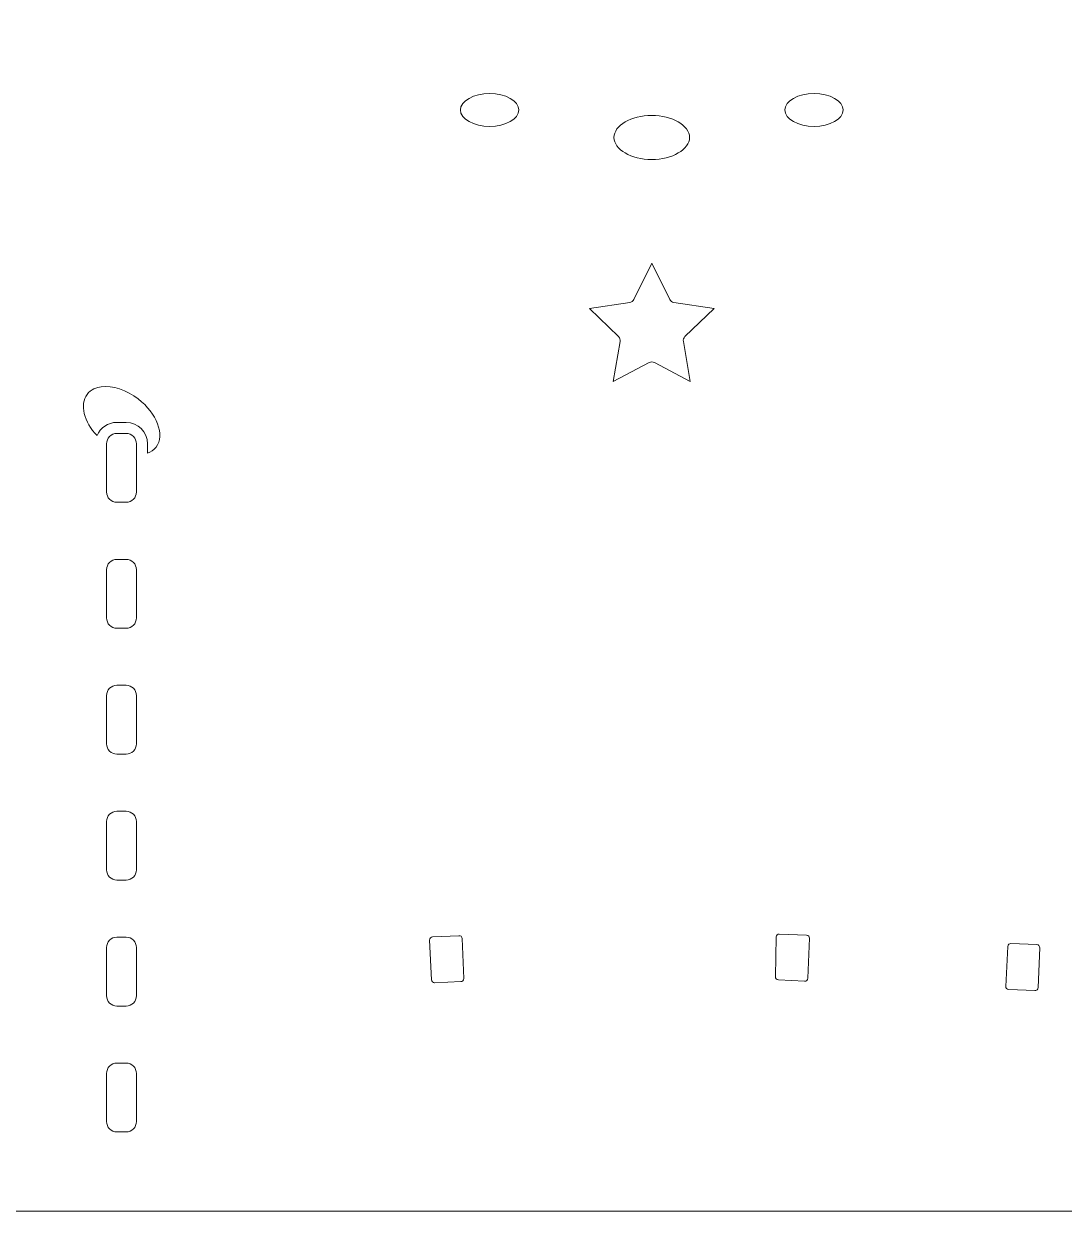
# Model space of a CAD drawing. Header units: inches. Extents: x -8.8 to 6.2, y -8.8 to 1.2.
# Drawn here: x 2.363 to 3.669, y -1.855 to -0.364 of the extents above; entities that cross this region are included whole.
import ezdxf

# ---------------------------------------------------------------- set-up
doc = ezdxf.new("R2010")
doc.units = ezdxf.units.IN
doc.header["$MEASUREMENT"] = 0
doc.layers.add('Layer 1', color=7, linetype='Continuous', lineweight=0)

msp = doc.modelspace()

# ---------------------------------------------------------------- linework, layer by layer
at = {"layer": 'Layer 1'}
for points, knots in [([(6.1595, -0.7438), (6.1595, -0.7438), (5.7747, -0.7438), (5.7747, -0.7438), (5.7712, -0.6646), (5.8859, -0.5999), (5.8872, -0.5992), (5.8898, -0.5977), (5.8912, -0.5946), (5.8907, -0.5917), (5.89, -0.5886), (5.8876, -0.5864), (5.8845, -0.5861), (5.8845, -0.5861), (5.8241, -0.5799), (5.8241, -0.5799), (5.8241, -0.5799), (5.8241, -0.4932), (5.8241, -0.4932), (5.8241, -0.4896), (5.8215, -0.4867), (5.818, -0.4863), (5.818, -0.4863), (4.745, -0.3607), (4.745, -0.3607), (4.745, -0.3607), (4.8359, -0.3064), (4.8359, -0.3064), (4.8382, -0.3052), (4.8394, -0.3028), (4.8394, -0.3004), (4.8394, -0.3004), (4.8394, -0.2461), (4.8394, -0.2461), (4.8394, -0.2422), (4.8362, -0.2392), (4.8325, -0.2392), (4.8325, -0.2392), (4.675, -0.2392), (4.675, -0.2392), (4.675, -0.2392), (4.6402, -0.1845), (4.6402, -0.1845), (4.639, -0.1825), (4.6368, -0.1813), (4.6344, -0.1813), (4.6344, -0.1813), (4.4979, -0.1813), (4.4979, -0.1813), (4.4979, -0.1813), (4.4979, -0.0018), (4.4979, -0.0018), (4.4979, 0.0019), (4.4948, 0.0051), (4.4909, 0.0051), (4.4909, 0.0051), (4.3658, 0.0051), (4.3658, 0.0051), (4.3658, 0.0051), (4.3658, 0.0557), (4.3658, 0.0557), (4.3658, 0.0594), (4.3627, 0.0626), (4.3588, 0.0626), (4.3588, 0.0626), (3.3154, 0.0626), (3.3154, 0.0626), (3.3154, 0.0626), (3.1848, 0.3505), (3.1848, 0.3505), (3.1848, 0.3505), (3.1848, 1.0962), (3.1848, 1.0962), (3.1848, 1.0962), (3.1709, 1.0962), (3.1709, 1.0962), (3.1709, 1.0962), (3.1709, 0.35), (3.1709, 0.35), (3.1709, 0.35), (3.0407, 0.0626), (3.0407, 0.0626), (3.0407, 0.0626), (1.9437, 0.0626), (1.9437, 0.0626), (1.9398, 0.0626), (1.9368, 0.0594), (1.9368, 0.0557), (1.9368, 0.0557), (1.9368, 0.0051), (1.9368, 0.0051), (1.9368, 0.0051), (1.8855, 0.0051), (1.8855, 0.0051), (1.8855, 0.0051), (1.8855, 0.3322), (1.8855, 0.3322), (1.8855, 0.336), (1.8825, 0.3392), (1.8786, 0.3392), (1.8786, 0.3392), (1.7718, 0.3392), (1.7718, 0.3392), (1.7718, 0.3392), (1.9029, 0.4235), (1.9029, 0.4235), (1.9029, 0.4235), (2.1552, 0.4235), (2.1552, 0.4235), (2.1591, 0.4235), (2.1622, 0.4265), (2.1622, 0.4304), (2.1622, 0.4304), (2.1622, 0.4742), (2.1622, 0.4742), (2.1622, 0.478), (2.1591, 0.4811), (2.1552, 0.4811), (2.1552, 0.4811), (1.7154, 0.4811), (1.7154, 0.4811), (1.7154, 0.4811), (1.7132, 0.5887), (1.7132, 0.5887), (1.7132, 0.5887), (1.9026, 0.7107), (1.9026, 0.7107), (1.9026, 0.7107), (2.1102, 0.7107), (2.1102, 0.7107), (2.114, 0.7107), (2.1172, 0.7139), (2.1172, 0.7176), (2.1172, 0.7176), (2.1172, 0.7615), (2.1172, 0.7615), (2.1172, 0.7654), (2.114, 0.7685), (2.1102, 0.7685), (2.1102, 0.7685), (1.7094, 0.7685), (1.7094, 0.7685), (1.7094, 0.7685), (1.7077, 0.8447), (1.7077, 0.8447), (1.7077, 0.8447), (1.8636, 0.9228), (1.8636, 0.9228), (1.8636, 0.9228), (2.1102, 0.9228), (2.1102, 0.9228), (2.114, 0.9228), (2.1172, 0.926), (2.1172, 0.9297), (2.1172, 0.9297), (2.1172, 0.9735), (2.1172, 0.9735), (2.1172, 0.9773), (2.114, 0.9804), (2.1102, 0.9804), (2.1102, 0.9804), (1.7047, 0.9804), (1.7047, 0.9804), (1.7047, 0.9804), (1.7011, 1.1523), (1.7011, 1.1523), (1.7009, 1.1562), (1.6979, 1.1592), (1.6941, 1.1592), (1.6941, 1.1592), (1.6484, 1.1592), (1.6484, 1.1592), (1.6447, 1.1592), (1.6416, 1.1562), (1.6415, 1.1525), (1.6415, 1.1525), (1.6372, 0.9804), (1.6372, 0.9804), (1.6372, 0.9804), (1.2294, 0.9804), (1.2294, 0.9804), (1.2255, 0.9804), (1.2225, 0.9773), (1.2225, 0.9735), (1.2225, 0.9735), (1.2225, 0.9297), (1.2225, 0.9297), (1.2225, 0.926), (1.2255, 0.9228), (1.2294, 0.9228), (1.2294, 0.9228), (1.4759, 0.9228), (1.4759, 0.9228), (1.4759, 0.9228), (1.6338, 0.8437), (1.6338, 0.8437), (1.6338, 0.8437), (1.6319, 0.7685), (1.6319, 0.7685), (1.6319, 0.7685), (1.2294, 0.7685), (1.2294, 0.7685), (1.2255, 0.7685), (1.2225, 0.7654), (1.2225, 0.7615), (1.2225, 0.7615), (1.2225, 0.7176), (1.2225, 0.7176), (1.2225, 0.7139), (1.2255, 0.7107), (1.2294, 0.7107), (1.2294, 0.7107), (1.4369, 0.7107), (1.4369, 0.7107), (1.4369, 0.7107), (1.6273, 0.588), (1.6273, 0.588), (1.6273, 0.588), (1.6247, 0.4811), (1.6247, 0.4811), (1.6247, 0.4811), (1.1843, 0.4811), (1.1843, 0.4811), (1.1804, 0.4811), (1.1773, 0.478), (1.1773, 0.4742), (1.1773, 0.4742), (1.1773, 0.4304), (1.1773, 0.4304), (1.1773, 0.4265), (1.1804, 0.4235), (1.1843, 0.4235), (1.1843, 0.4235), (1.4366, 0.4235), (1.4366, 0.4235), (1.4366, 0.4235), (1.5677, 0.3392), (1.5677, 0.3392), (1.5677, 0.3392), (1.4611, 0.3392), (1.4611, 0.3392), (1.4572, 0.3392), (1.4541, 0.336), (1.4541, 0.3322), (1.4541, 0.3322), (1.4541, -0.0039), (1.4541, -0.0039), (1.4541, -0.0039), (1.0729, -0.0039), (1.0729, -0.0039), (1.07, -0.0039), (1.0673, -0.0058), (1.0663, -0.0086), (1.0654, -0.0114), (1.0662, -0.0145), (1.0686, -0.0163), (1.0686, -0.0163), (1.164, -0.0922), (1.164, -0.0922), (1.1651, -0.0932), (1.1666, -0.0938), (1.1683, -0.0938), (1.1683, -0.0938), (1.3816, -0.0938), (1.3816, -0.0938), (1.3818, -0.0938), (1.3818, -0.0938), (1.3819, -0.0938), (1.3819, -0.0938), (1.8047, -0.0938), (1.8047, -0.0938), (1.8047, -0.0938), (1.8047, -0.1285), (1.8047, -0.1285), (1.8047, -0.1285), (1.2927, -0.1285), (1.2927, -0.1285), (1.2897, -0.1285), (1.287, -0.1304), (1.2861, -0.1332), (1.2861, -0.1332), (1.2502, -0.2379), (1.2502, -0.2379), (1.2495, -0.2402), (1.25, -0.2425), (1.2512, -0.2443), (1.252, -0.2454), (1.2532, -0.2463), (1.2543, -0.2467), (1.2545, -0.2468), (1.255, -0.247), (1.2552, -0.2471), (1.2552, -0.2471), (1.5911, -0.3874), (1.5911, -0.3874), (1.5911, -0.3874), (1.5911, -0.4674), (1.5911, -0.4674), (1.5911, -0.4674), (0.9457, -0.5483), (0.9457, -0.5483), (0.9457, -0.5483), (0.9457, 0.3158), (0.9457, 0.3158), (0.9457, 0.3158), (1.0632, 0.3822), (1.0632, 0.3822), (1.0659, 0.3837), (1.0672, 0.3869), (1.0665, 0.39), (1.0657, 0.393), (1.0629, 0.3953), (1.0597, 0.3953), (1.0597, 0.3953), (0.8757, 0.3953), (0.8757, 0.3953), (0.8719, 0.3953), (0.8687, 0.3921), (0.8687, 0.3883), (0.8687, 0.3883), (0.8687, 0.1639), (0.8687, 0.1639), (0.8687, 0.1639), (0.7127, 0.1639), (0.7127, 0.1639), (0.7095, 0.1639), (0.7066, 0.1617), (0.7059, 0.1585), (0.7052, 0.1551), (0.7069, 0.1519), (0.71, 0.1505), (0.71, 0.1505), (0.8687, 0.0805), (0.8687, 0.0805), (0.8687, 0.0805), (0.8687, -0.1285), (0.8687, -0.1285), (0.8687, -0.1285), (0.7127, -0.1285), (0.7127, -0.1285), (0.7095, -0.1285), (0.7066, -0.1308), (0.7059, -0.134), (0.7052, -0.1372), (0.7069, -0.1406), (0.71, -0.1418), (0.71, -0.1418), (0.8687, -0.2118), (0.8687, -0.2118), (0.8687, -0.2118), (0.8687, -0.5581), (0.8687, -0.5581), (0.8687, -0.5581), (0.633, -0.5877), (0.633, -0.5877), (0.6302, -0.5879), (0.628, -0.59), (0.6272, -0.5927), (0.6265, -0.5954), (0.6275, -0.5983), (0.6297, -0.6), (0.6298, -0.6002), (0.633, -0.6027), (0.6382, -0.6071), (0.6382, -0.6071), (0.2718, -0.6071), (0.2718, -0.6071), (0.2679, -0.6071), (0.2648, -0.6103), (0.2648, -0.614), (0.2648, -0.614), (0.2648, -0.6965), (0.2648, -0.6965), (0.2648, -0.6965), (0.2484, -0.6965), (0.2484, -0.6965), (0.2445, -0.6965), (0.2415, -0.6996), (0.2415, -0.7035), (0.2415, -0.7035), (0.2415, -0.7525), (0.2415, -0.7525), (0.2415, -0.7557), (0.2437, -0.7586), (0.2469, -0.7593), (0.2469, -0.7593), (0.7602, -0.8785), (0.7602, -0.8785), (0.7608, -0.8785), (0.7612, -0.8786), (0.7618, -0.8786), (0.763, -0.8786), (0.7643, -0.8782), (0.7654, -0.8777), (0.7654, -0.8777), (0.9407, -0.7717), (0.9407, -0.7717), (0.9407, -0.7717), (1.0838, -0.7717), (1.0838, -0.7717), (1.0838, -0.7717), (1.8436, -1.277), (1.8436, -1.277), (1.8436, -1.277), (1.9087, -1.8122), (1.9087, -1.8122), (1.9104, -1.836), (1.9305, -1.8546), (1.9544, -1.8546), (1.9544, -1.8546), (4.3215, -1.8546), (4.3215, -1.8546), (4.3454, -1.8546), (4.3654, -1.836), (4.3672, -1.8122), (4.3672, -1.8122), (4.3919, -1.4833), (4.3919, -1.4833), (4.3919, -1.4833), (5.3252, -0.8625), (5.3252, -0.8625), (5.3252, -0.8625), (6.1598, -0.8313), (6.1598, -0.8313), (6.1634, -0.8311), (6.1665, -0.8281), (6.1665, -0.8243), (6.1665, -0.8243), (6.1665, -0.7507), (6.1665, -0.7507), (6.1665, -0.747), (6.1633, -0.7438), (6.1595, -0.7438)], [0, 0, 0, 0, 1, 1, 1, 2, 2, 2, 3, 3, 3, 4, 4, 4, 5, 5, 5, 6, 6, 6, 7, 7, 7, 8, 8, 8, 9, 9, 9, 10, 10, 10, 11, 11, 11, 12, 12, 12, 13, 13, 13, 14, 14, 14, 15, 15, 15, 16, 16, 16, 17, 17, 17, 18, 18, 18, 19, 19, 19, 20, 20, 20, 21, 21, 21, 22, 22, 22, 23, 23, 23, 24, 24, 24, 25, 25, 25, 26, 26, 26, 27, 27, 27, 28, 28, 28, 29, 29, 29, 30, 30, 30, 31, 31, 31, 32, 32, 32, 33, 33, 33, 34, 34, 34, 35, 35, 35, 36, 36, 36, 37, 37, 37, 38, 38, 38, 39, 39, 39, 40, 40, 40, 41, 41, 41, 42, 42, 42, 43, 43, 43, 44, 44, 44, 45, 45, 45, 46, 46, 46, 47, 47, 47, 48, 48, 48, 49, 49, 49, 50, 50, 50, 51, 51, 51, 52, 52, 52, 53, 53, 53, 54, 54, 54, 55, 55, 55, 56, 56, 56, 57, 57, 57, 58, 58, 58, 59, 59, 59, 60, 60, 60, 61, 61, 61, 62, 62, 62, 63, 63, 63, 64, 64, 64, 65, 65, 65, 66, 66, 66, 67, 67, 67, 68, 68, 68, 69, 69, 69, 70, 70, 70, 71, 71, 71, 72, 72, 72, 73, 73, 73, 74, 74, 74, 75, 75, 75, 76, 76, 76, 77, 77, 77, 78, 78, 78, 79, 79, 79, 80, 80, 80, 81, 81, 81, 82, 82, 82, 83, 83, 83, 84, 84, 84, 85, 85, 85, 86, 86, 86, 87, 87, 87, 88, 88, 88, 89, 89, 89, 90, 90, 90, 91, 91, 91, 92, 92, 92, 93, 93, 93, 94, 94, 94, 95, 95, 95, 96, 96, 96, 97, 97, 97, 98, 98, 98, 99, 99, 99, 100, 100, 100, 101, 101, 101, 102, 102, 102, 103, 103, 103, 104, 104, 104, 105, 105, 105, 106, 106, 106, 107, 107, 107, 108, 108, 108, 109, 109, 109, 110, 110, 110, 111, 111, 111, 112, 112, 112, 113, 113, 113, 114, 114, 114, 115, 115, 115, 116, 116, 116, 117, 117, 117, 118, 118, 118, 119, 119, 119, 120, 120, 120, 121, 121, 121, 122, 122, 122, 123, 123, 123, 124, 124, 124, 125, 125, 125, 126, 126, 126, 127, 127, 127, 128, 128, 128, 129, 129, 129, 130, 130, 130, 131, 131, 131, 132, 132, 132, 133, 133, 133, 134, 134, 134, 135, 135, 135, 136, 136, 136, 137, 137, 137, 138, 138, 138, 139, 139, 139, 140, 140, 140, 141, 141, 141, 142, 142, 142, 143, 143, 143, 144, 144, 144, 144]), ([(2.9479, -0.4935), (2.928, -0.4935), (2.9112, -0.4839), (2.9112, -0.4727), (2.9112, -0.4614), (2.928, -0.452), (2.9479, -0.452), (2.9676, -0.452), (2.9844, -0.4614), (2.9844, -0.4727), (2.9844, -0.4839), (2.9676, -0.4935), (2.9479, -0.4935)], [0, 0, 0, 0, 1, 1, 1, 2, 2, 2, 3, 3, 3, 4, 4, 4, 4]), ([(3.3548, -0.4935), (3.335, -0.4935), (3.3182, -0.4839), (3.3182, -0.4727), (3.3182, -0.4614), (3.335, -0.452), (3.3548, -0.452), (3.3747, -0.452), (3.3913, -0.4614), (3.3913, -0.4727), (3.3913, -0.4839), (3.3747, -0.4935), (3.3548, -0.4935)], [0, 0, 0, 0, 1, 1, 1, 2, 2, 2, 3, 3, 3, 4, 4, 4, 4]), ([(3.1987, -0.5072), (3.1987, -0.5222), (3.1769, -0.5349), (3.1513, -0.5349), (3.1257, -0.5349), (3.1038, -0.5222), (3.1038, -0.5072), (3.1038, -0.4922), (3.1257, -0.4796), (3.1513, -0.4796), (3.1769, -0.4796), (3.1987, -0.4922), (3.1987, -0.5072)], [0, 0, 0, 0, 1, 1, 1, 2, 2, 2, 3, 3, 3, 4, 4, 4, 4]), ([(3.1995, -0.8133), (3.1995, -0.8133), (3.1545, -0.7897), (3.1545, -0.7897), (3.1536, -0.7892), (3.1525, -0.7889), (3.1513, -0.7889), (3.1502, -0.7889), (3.1491, -0.7892), (3.148, -0.7897), (3.148, -0.7897), (3.103, -0.8133), (3.103, -0.8133), (3.103, -0.8133), (3.1116, -0.7632), (3.1116, -0.7632), (3.112, -0.761), (3.1112, -0.7588), (3.1097, -0.7571), (3.1097, -0.7571), (3.0732, -0.7217), (3.0732, -0.7217), (3.0732, -0.7217), (3.1236, -0.7143), (3.1236, -0.7143), (3.1258, -0.714), (3.1277, -0.7125), (3.1287, -0.7106), (3.1287, -0.7106), (3.1513, -0.6649), (3.1513, -0.6649), (3.1513, -0.6649), (3.1738, -0.7106), (3.1738, -0.7106), (3.1748, -0.7125), (3.1768, -0.714), (3.179, -0.7143), (3.179, -0.7143), (3.2294, -0.7217), (3.2294, -0.7217), (3.2294, -0.7217), (3.1929, -0.7571), (3.1929, -0.7571), (3.1913, -0.7588), (3.1905, -0.761), (3.1909, -0.7632), (3.1909, -0.7632), (3.1995, -0.8133), (3.1995, -0.8133)], [0, 0, 0, 0, 1, 1, 1, 2, 2, 2, 3, 3, 3, 4, 4, 4, 5, 5, 5, 6, 6, 6, 7, 7, 7, 8, 8, 8, 9, 9, 9, 10, 10, 10, 11, 11, 11, 12, 12, 12, 13, 13, 13, 14, 14, 14, 15, 15, 15, 16, 16, 16, 16]), ([(2.5295, -0.8957), (2.5266, -0.8996), (2.5227, -0.902), (2.5187, -0.9033), (2.5187, -0.9033), (2.5187, -0.8915), (2.5187, -0.8915), (2.5187, -0.8768), (2.5068, -0.8647), (2.4919, -0.8647), (2.4919, -0.8647), (2.4804, -0.8647), (2.4804, -0.8647), (2.4691, -0.8647), (2.4595, -0.8715), (2.4555, -0.8813), (2.439, -0.8642), (2.4332, -0.8422), (2.4429, -0.8296), (2.4477, -0.8232), (2.4552, -0.821), (2.4607, -0.8202), (2.475, -0.8183), (2.4923, -0.8239), (2.507, -0.8353), (2.5305, -0.8532), (2.5408, -0.8808), (2.5295, -0.8957)], [0, 0, 0, 0, 1, 1, 1, 2, 2, 2, 3, 3, 3, 4, 4, 4, 5, 5, 5, 6, 6, 6, 7, 7, 7, 8, 8, 8, 9, 9, 9, 9]), ([(2.5048, -0.952), (2.5048, -0.9592), (2.4991, -0.965), (2.4919, -0.965), (2.4919, -0.965), (2.4804, -0.965), (2.4804, -0.965), (2.4732, -0.965), (2.4673, -0.9592), (2.4673, -0.952), (2.4673, -0.952), (2.4673, -0.8915), (2.4673, -0.8915), (2.4673, -0.8845), (2.4732, -0.8786), (2.4804, -0.8786), (2.4804, -0.8786), (2.4919, -0.8786), (2.4919, -0.8786), (2.4991, -0.8786), (2.5048, -0.8845), (2.5048, -0.8915), (2.5048, -0.8915), (2.5048, -0.952), (2.5048, -0.952)], [0, 0, 0, 0, 1, 1, 1, 2, 2, 2, 3, 3, 3, 4, 4, 4, 5, 5, 5, 6, 6, 6, 7, 7, 7, 8, 8, 8, 8]), ([(2.4804, -1.0367), (2.4804, -1.0367), (2.4919, -1.0367), (2.4919, -1.0367), (2.4991, -1.0367), (2.5048, -1.0424), (2.5048, -1.0496), (2.5048, -1.0496), (2.5048, -1.11), (2.5048, -1.11), (2.5048, -1.1172), (2.4991, -1.1231), (2.4919, -1.1231), (2.4919, -1.1231), (2.4804, -1.1231), (2.4804, -1.1231), (2.4732, -1.1231), (2.4673, -1.1172), (2.4673, -1.11), (2.4673, -1.11), (2.4673, -1.0496), (2.4673, -1.0496), (2.4673, -1.0424), (2.4732, -1.0367), (2.4804, -1.0367)], [0, 0, 0, 0, 1, 1, 1, 2, 2, 2, 3, 3, 3, 4, 4, 4, 5, 5, 5, 6, 6, 6, 7, 7, 7, 8, 8, 8, 8]), ([(2.4804, -1.1946), (2.4804, -1.1946), (2.4919, -1.1946), (2.4919, -1.1946), (2.4991, -1.1946), (2.5048, -1.2004), (2.5048, -1.2077), (2.5048, -1.2077), (2.5048, -1.2681), (2.5048, -1.2681), (2.5048, -1.2752), (2.4991, -1.281), (2.4919, -1.281), (2.4919, -1.281), (2.4804, -1.281), (2.4804, -1.281), (2.4732, -1.281), (2.4673, -1.2752), (2.4673, -1.2681), (2.4673, -1.2681), (2.4673, -1.2077), (2.4673, -1.2077), (2.4673, -1.2004), (2.4732, -1.1946), (2.4804, -1.1946)], [0, 0, 0, 0, 1, 1, 1, 2, 2, 2, 3, 3, 3, 4, 4, 4, 5, 5, 5, 6, 6, 6, 7, 7, 7, 8, 8, 8, 8]), ([(2.4804, -1.3527), (2.4804, -1.3527), (2.4919, -1.3527), (2.4919, -1.3527), (2.4991, -1.3527), (2.5048, -1.3585), (2.5048, -1.3656), (2.5048, -1.3656), (2.5048, -1.426), (2.5048, -1.426), (2.5048, -1.4332), (2.4991, -1.439), (2.4919, -1.439), (2.4919, -1.439), (2.4804, -1.439), (2.4804, -1.439), (2.4732, -1.439), (2.4673, -1.4332), (2.4673, -1.426), (2.4673, -1.426), (2.4673, -1.3656), (2.4673, -1.3656), (2.4673, -1.3585), (2.4732, -1.3527), (2.4804, -1.3527)], [0, 0, 0, 0, 1, 1, 1, 2, 2, 2, 3, 3, 3, 4, 4, 4, 5, 5, 5, 6, 6, 6, 7, 7, 7, 8, 8, 8, 8]), ([(2.4804, -1.5107), (2.4804, -1.5107), (2.4919, -1.5107), (2.4919, -1.5107), (2.4991, -1.5107), (2.5048, -1.5165), (2.5048, -1.5236), (2.5048, -1.5236), (2.5048, -1.584), (2.5048, -1.584), (2.5048, -1.5913), (2.4991, -1.5971), (2.4919, -1.5971), (2.4919, -1.5971), (2.4804, -1.5971), (2.4804, -1.5971), (2.4732, -1.5971), (2.4673, -1.5913), (2.4673, -1.584), (2.4673, -1.584), (2.4673, -1.5236), (2.4673, -1.5236), (2.4673, -1.5165), (2.4732, -1.5107), (2.4804, -1.5107)], [0, 0, 0, 0, 1, 1, 1, 2, 2, 2, 3, 3, 3, 4, 4, 4, 5, 5, 5, 6, 6, 6, 7, 7, 7, 8, 8, 8, 8]), ([(2.9143, -1.5653), (2.9136, -1.5661), (2.9126, -1.5665), (2.9116, -1.5665), (2.9116, -1.5665), (2.879, -1.5679), (2.879, -1.5679), (2.8788, -1.5679), (2.8788, -1.5679), (2.8788, -1.5679), (2.8768, -1.5679), (2.875, -1.5663), (2.875, -1.5642), (2.875, -1.5642), (2.8726, -1.5143), (2.8726, -1.5143), (2.8726, -1.5132), (2.873, -1.5122), (2.8737, -1.5114), (2.8744, -1.5107), (2.8754, -1.5103), (2.8763, -1.5102), (2.8763, -1.5102), (2.9093, -1.5089), (2.9093, -1.5089), (2.9113, -1.5081), (2.9132, -1.5104), (2.9133, -1.5125), (2.9133, -1.5125), (2.9154, -1.5625), (2.9154, -1.5625), (2.9154, -1.5635), (2.915, -1.5646), (2.9143, -1.5653)], [0, 0, 0, 0, 1, 1, 1, 2, 2, 2, 3, 3, 3, 4, 4, 4, 5, 5, 5, 6, 6, 6, 7, 7, 7, 8, 8, 8, 9, 9, 9, 10, 10, 10, 11, 11, 11, 11]), ([(3.347, -1.562), (3.3469, -1.5642), (3.345, -1.5664), (3.343, -1.5657), (3.343, -1.5657), (3.3101, -1.5643), (3.3101, -1.5643), (3.3079, -1.5643), (3.3063, -1.5625), (3.3063, -1.5604), (3.3063, -1.5604), (3.3072, -1.5104), (3.3072, -1.5104), (3.3073, -1.5093), (3.3077, -1.5083), (3.3084, -1.5077), (3.3093, -1.507), (3.3101, -1.5063), (3.3112, -1.5067), (3.3112, -1.5067), (3.3454, -1.5081), (3.3454, -1.5081), (3.3465, -1.5081), (3.3475, -1.5085), (3.3482, -1.5093), (3.3488, -1.51), (3.3491, -1.511), (3.3491, -1.5121), (3.3491, -1.5121), (3.347, -1.562), (3.347, -1.562)], [0, 0, 0, 0, 1, 1, 1, 2, 2, 2, 3, 3, 3, 4, 4, 4, 5, 5, 5, 6, 6, 6, 7, 7, 7, 8, 8, 8, 9, 9, 9, 10, 10, 10, 10]), ([(3.6359, -1.574), (3.6358, -1.5763), (3.6337, -1.5781), (3.6319, -1.5778), (3.6319, -1.5778), (3.599, -1.5764), (3.599, -1.5764), (3.598, -1.5764), (3.597, -1.5758), (3.5963, -1.5752), (3.5957, -1.5743), (3.5952, -1.5733), (3.5954, -1.5724), (3.5954, -1.5724), (3.5979, -1.5224), (3.5979, -1.5224), (3.5979, -1.5203), (3.6001, -1.5183), (3.6018, -1.5188), (3.6018, -1.5188), (3.6344, -1.52), (3.6344, -1.52), (3.6354, -1.5202), (3.6363, -1.5206), (3.637, -1.5213), (3.6377, -1.5221), (3.6382, -1.5231), (3.638, -1.524), (3.638, -1.524), (3.6359, -1.574), (3.6359, -1.574)], [0, 0, 0, 0, 1, 1, 1, 2, 2, 2, 3, 3, 3, 4, 4, 4, 5, 5, 5, 6, 6, 6, 7, 7, 7, 8, 8, 8, 9, 9, 9, 10, 10, 10, 10]), ([(2.4804, -1.6686), (2.4804, -1.6686), (2.4919, -1.6686), (2.4919, -1.6686), (2.4991, -1.6686), (2.5048, -1.6745), (2.5048, -1.6817), (2.5048, -1.6817), (2.5048, -1.7421), (2.5048, -1.7421), (2.5048, -1.7492), (2.4991, -1.755), (2.4919, -1.755), (2.4919, -1.755), (2.4804, -1.755), (2.4804, -1.755), (2.4732, -1.755), (2.4673, -1.7492), (2.4673, -1.7421), (2.4673, -1.7421), (2.4673, -1.6817), (2.4673, -1.6817), (2.4673, -1.6745), (2.4732, -1.6686), (2.4804, -1.6686)], [0, 0, 0, 0, 1, 1, 1, 2, 2, 2, 3, 3, 3, 4, 4, 4, 5, 5, 5, 6, 6, 6, 7, 7, 7, 8, 8, 8, 8])]:
    msp.add_open_spline(points, degree=3, knots=knots, dxfattribs=at)

doc.saveas('drawing.dxf')
